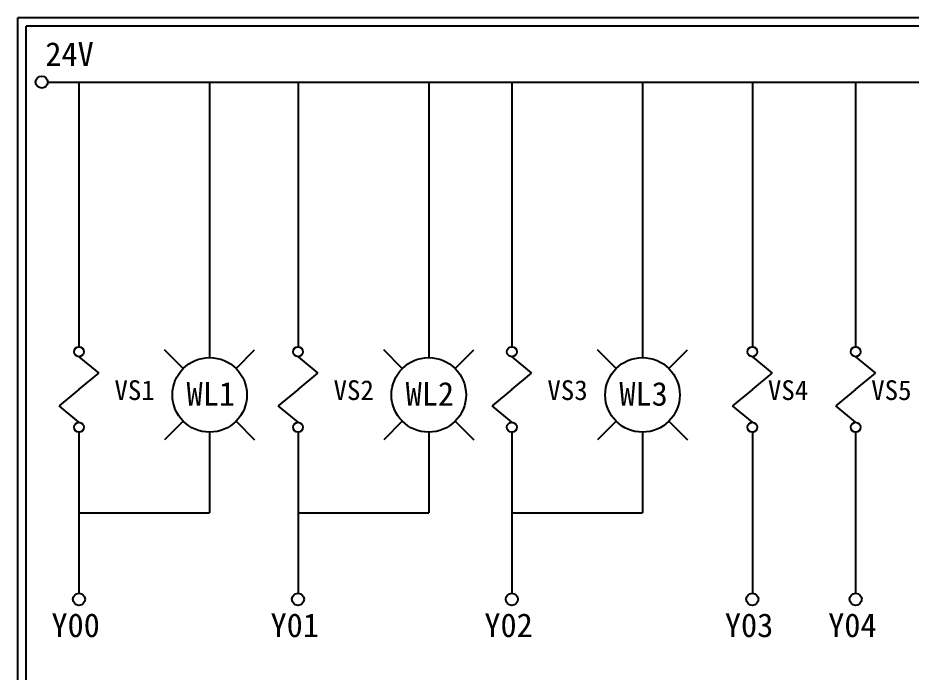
# Model space of a CAD drawing. Extents: x 926 to 1213, y 3 to 207.
# Drawn here: x 925.7 to 1061.3, y 107.6 to 207 of the extents above; entities that cross this region are included whole.
import ezdxf

# ---------------------------------------------------------------- set-up
doc = ezdxf.new("R2010")
doc.units = 0
doc.layers.get('0').update_dxf_attribs({"linetype": 'CONTINUOUS'})
doc.layers.add('圖框層', color=7, linetype='CONTINUOUS')
doc.layers.add('標尺寸層', color=3, linetype='CONTINUOUS')
doc.styles.add('STSL', font='KAIU.TTF')

msp = doc.modelspace()

# ---------------------------------------------------------------- linework, layer by layer
for p, q in [((950.84, 153.73), (948.02, 156.56)), ((958.85, 153.73), (961.68, 156.56)), ((984.09, 153.73), (981.26, 156.56)), ((992.1, 153.73), (994.93, 156.56)), ((1016.54, 153.73), (1013.71, 156.56)), ((1024.55, 153.73), (1027.38, 156.56)), ((950.84, 145.73), (948.02, 142.9)), ((958.85, 145.73), (961.68, 142.9)), ((984.09, 145.73), (981.26, 142.9)), ((992.1, 145.73), (994.93, 142.9)), ((1016.54, 145.73), (1013.71, 142.9)), ((1024.55, 145.73), (1027.38, 142.9))]:
    msp.add_line(p, q)
at = {"layer": '圖框層', "color": 7}
for p, q in [((1212.74, 206.97), (925.74, 206.97)), ((925.74, 3), (925.74, 206.97)), ((1211.49, 205.72), (926.99, 205.72)), ((926.99, 4.25), (926.99, 205.72))]:
    msp.add_line(p, q, dxfattribs=at)
at = {"layer": '標尺寸層', "color": 7}
for p, q in [((930.28, 197.22), (1207.88, 197.22)), ((935.02, 197.22), (935.02, 157.03)), ((954.85, 197.22), (954.85, 155.39)), ((968.26, 197.22), (968.26, 157.03)), ((988.1, 197.22), (988.1, 155.39)), ((1000.71, 197.22), (1000.71, 157.03)), ((1020.54, 197.22), (1020.54, 155.39)), ((1037.21, 197.22), (1037.21, 157.03)), ((1052.89, 197.22), (1052.89, 157.03)), ((935.02, 155.53), (938.02, 153.04)), ((968.26, 155.53), (971.27, 153.04)), ((1000.71, 155.53), (1003.71, 153.04)), ((1037.21, 155.53), (1040.22, 153.04)), ((1052.89, 155.53), (1055.9, 153.04)), ((935.02, 150.55), (938.02, 153.04)), ((968.26, 150.55), (971.27, 153.04)), ((1000.71, 150.55), (1003.71, 153.04)), ((1037.21, 150.55), (1040.22, 153.04)), ((1052.89, 150.55), (1055.9, 153.04)), ((935.02, 150.55), (932.01, 148.06)), ((968.26, 150.55), (965.26, 148.06)), ((1000.71, 150.55), (997.71, 148.06)), ((1037.21, 150.55), (1034.21, 148.06)), ((1052.89, 150.55), (1049.89, 148.06)), ((935.02, 145.57), (932.01, 148.06)), ((968.26, 145.57), (965.26, 148.06)), ((1000.71, 145.57), (997.71, 148.06)), ((1037.21, 145.57), (1034.21, 148.06)), ((1052.89, 145.57), (1049.89, 148.06)), ((935.02, 144.07), (935.02, 119.62)), ((954.85, 144.07), (954.85, 131.84)), ((968.26, 144.07), (968.26, 119.62)), ((988.1, 144.07), (988.1, 131.84)), ((1000.71, 144.07), (1000.71, 119.62)), ((1020.54, 144.07), (1020.54, 131.84)), ((1037.21, 144.07), (1037.21, 119.62)), ((1052.89, 144.07), (1052.89, 119.62))]:
    msp.add_line(p, q, dxfattribs=at)
at = {"layer": '標尺寸層'}
for p, q in [((935.02, 131.84), (954.85, 131.84)), ((968.26, 131.84), (988.1, 131.84)), ((1000.71, 131.84), (1020.54, 131.84))]:
    msp.add_line(p, q, dxfattribs=at)
at = {"layer": '標尺寸層', "color": 7}
for centre, radius in [((929.36, 197.22), 0.92), ((935.02, 156.28), 0.751), ((968.26, 156.28), 0.751), ((1000.71, 156.28), 0.751), ((1037.21, 156.28), 0.751), ((1052.89, 156.28), 0.751), ((954.85, 149.73), 5.66), ((988.1, 149.73), 5.66), ((1020.54, 149.73), 5.66), ((935.02, 144.82), 0.751), ((968.26, 144.82), 0.751), ((1000.71, 144.82), 0.751), ((1037.21, 144.82), 0.751), ((1052.89, 144.82), 0.751), ((935.02, 118.7), 0.92), ((968.26, 118.7), 0.92), ((1000.71, 118.7), 0.92), ((1037.21, 118.7), 0.92), ((1052.89, 118.7), 0.92)]:
    msp.add_circle(centre, radius, dxfattribs=at)

# ---------------------------------------------------------------- texts
at = {"layer": '圖框層', "color": 4, "style": 'STSL'}
for s, height, p in [('24V', 3.6, (929.91, 199.68)), ('VS1', 3, (940.4, 148.95)), ('VS2', 3, (973.65, 148.95)), ('VS3', 3, (1006.1, 148.95)), ('VS4', 3, (1039.57, 148.95)), ('VS5', 3, (1055.25, 148.95)), ('WL1', 3.6, (951.34, 148.09)), ('WL2', 3.6, (984.59, 148.09)), ('WL3', 3.6, (1017.03, 148.09)), ('Y00', 3.6, (930.84, 112.96)), ('Y01', 3.6, (964.09, 112.96)), ('Y02', 3.6, (996.54, 112.96)), ('Y03', 3.6, (1033.04, 112.96)), ('Y04', 3.6, (1048.72, 112.96))]:
    msp.add_text(s, height=height, dxfattribs=at).set_placement(p)

doc.saveas('drawing.dxf')
